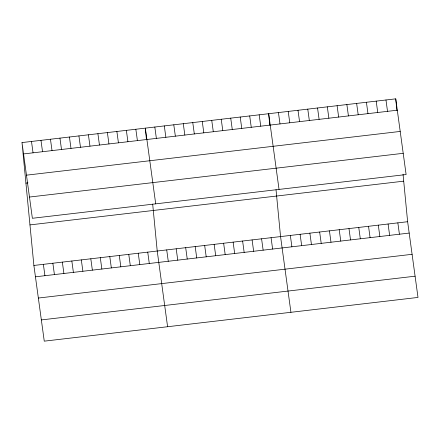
<?xml version="1.0" encoding="UTF-8"?>
<svg xmlns="http://www.w3.org/2000/svg" width="440" height="440" viewBox="0 0 440 440"><rect width="100%" height="100%" fill="white"/><g stroke="black" fill="none" stroke-linecap="round" stroke-linejoin="round"><path stroke-width="0.66" d="M22 142.571L395.742 98.841L406.115 174.548L32.373 218.284L22 142.571L33.886 265.452L44.259 341.159L418 297.429L407.627 221.716L403.035 174.202M23.556 153.934L397.298 110.198M26.466 175.17L400.208 131.434M25.922 183.123L27.957 182.886M29.464 197.049L403.205 153.312M29.964 224.901L403.706 181.165M33.886 265.452L407.627 221.716M35.442 276.81L409.184 233.073M38.352 298.045L412.093 254.309M41.349 319.924L415.091 276.194M385.968 99.979L387.525 111.342M397.854 222.86L399.41 234.218M376.189 101.123L377.745 112.486M388.08 224.004L389.637 235.362M366.416 102.267L367.972 113.63M378.307 225.148L379.863 236.506M356.642 103.411L358.199 114.774M368.528 226.292L370.084 237.65M346.868 104.555L348.425 115.918M358.754 227.436L360.311 238.794M337.095 105.699L338.646 117.062M348.981 228.58L350.537 239.938M327.316 106.843L328.873 118.206M339.207 229.724L340.764 241.082M317.543 107.987L319.099 119.35M329.434 230.868L330.985 242.226M307.769 109.131L309.326 120.494M319.655 232.012L321.211 243.37M297.995 110.275L299.552 121.638M309.881 233.156L311.438 244.514M288.216 111.419L289.773 122.782M300.108 234.3L301.664 245.657M278.443 112.563L280 123.926M290.334 235.444L291.891 246.802M279.043 189.42L268.67 113.707L269.781 125.197M290.928 312.296L280.555 236.588L276.023 189.706M259.182 114.818L260.739 126.176M271.068 237.694L272.624 249.056M249.695 115.929L251.251 127.287M261.58 238.805L263.137 250.168M240.207 117.04L241.764 128.398M252.093 239.916L253.649 251.279M230.72 118.151L232.276 129.508M242.611 241.027L244.162 252.384M221.232 119.257L222.789 130.62M233.123 242.138L234.674 253.495M211.745 120.368L213.301 131.731M223.636 243.249L225.192 254.606M202.257 121.479L203.814 132.836M214.148 244.36L215.705 255.717M192.77 122.59L194.326 133.947M204.661 245.465L206.217 256.828M183.282 123.701L184.839 135.058M195.173 246.576L196.73 257.939M173.795 124.812L175.351 136.169M185.686 247.687L187.242 259.05M164.307 125.922L165.864 137.28M176.198 248.798L177.755 260.156M154.82 127.028L156.376 138.391M166.711 249.909L168.267 261.267M155.705 203.852L145.332 128.139L146.448 139.629M167.596 326.728L157.223 251.02L152.686 204.138M135.845 129.25L137.401 140.608M147.736 252.131L149.292 263.489M126.363 130.361L127.914 141.719M138.248 253.237L139.805 264.6M116.875 131.472L118.432 142.83M128.761 254.348L130.317 265.711M107.388 132.583L108.944 143.941M119.273 255.459L120.83 266.822M97.9 133.694L99.457 145.052M109.786 256.57L111.342 267.927M88.413 134.8L89.969 146.163M100.298 257.68L101.855 269.038M78.925 135.911L80.482 147.274M90.811 258.791L92.367 270.149M69.438 137.022L70.994 148.379M81.323 259.903L82.88 271.26M59.95 138.133L61.507 149.49M71.836 261.008L73.392 272.371M50.463 139.244L52.019 150.601M62.348 262.119L63.905 273.482M40.975 140.355L42.532 151.712M52.861 263.23L54.417 274.593M31.488 141.465L33.044 152.823M43.373 264.341L44.93 275.699M395.742 98.841L396.853 110.325"/></g></svg>
